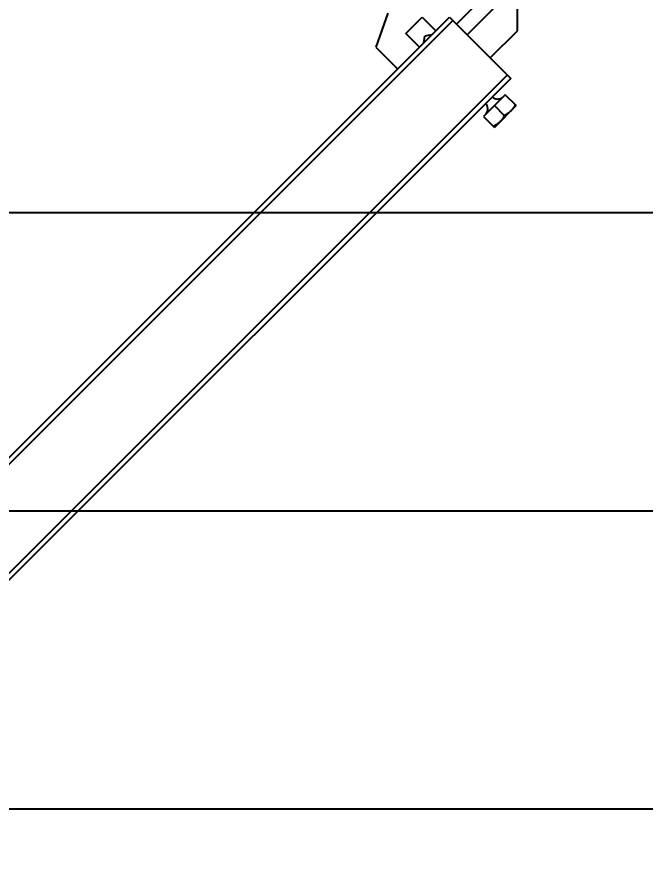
# Model space of a CAD drawing. Extents: x 14033796 to 29392202, y -1365078 to -465345.
# Drawn here: x 14616506 to 14618402, y -594460 to -591938 of the extents above; entities that cross this region are included whole.
import ezdxf

# ---------------------------------------------------------------- set-up
doc = ezdxf.new("R2010")
doc.units = 0
doc.header["$LTSCALE"] = 1000
doc.header["$MEASUREMENT"] = 0
for name, color, linetype in [('02___PRT_ALL_AXES', 7, 'Continuous'), ('JZ_0', 7, 'Continuous'), ('图框', 4, 'Continuous')]:
    doc.layers.add(name, color=color, linetype=linetype)
doc.styles.add('DIM_FONT', font='SIMPLEX', dxfattribs={"width": 0.7, "bigfont": 'GBCBIG'})
doc.dimstyles.new('DIMN150', dxfattribs={"dimscale": 1.5, "dimtxt": 300, "dimasz": 100, "dimexe": 250, "dimexo": 300, "dimgap": 150, "dimtad": 1, "dimdec": 0, "dimzin": 0, "dimdsep": 46, "dimtxsty": 'DIM_FONT', "dimblk": 'ARCHTICK', "dimcen": 0.09, "dimclrt": 7, "dimazin": 2, "dimtfac": 1, "dimtdec": 0, "dimtix": 1, "dimtmove": 2, "dimatfit": 3, "dimldrblk": 'ARCHTICK', "dimfxl": 0, "dimtolj": 1, "dimtzin": 0, "dimarcsym": 0})

# ---------------------------------------------------------------- blocks, each defined once
blk = doc.blocks.new('_ArchTick')
at = {"color": 0, "linetype": 'ByBlock', "const_width": 0.4}
blk.add_lwpolyline([(-0.5, -0.5), (0.5, 0.5)], dxfattribs=at)
blk = doc.blocks.new('*D34')
at = {"layer": 'Defpoints', "color": 0, "linetype": 'Continuous'}
for p in [(-3643696.7, 1109066.1), (-3647237.6, 1108888.5), (-3646608.9, 1106614.1), (-3647237.6, 1106229.9), (-3647033.6, 1105729.2)]:
    blk.add_point(p, dxfattribs=at)
at = {"layer": '图框', "color": 0, "linetype": 'Continuous', "lineweight": -2}
blk.add_arc((-3647237.6, 1105525.1), 1257.4, 45, 90, dxfattribs=at)
at = {"layer": '图框', "color": 0, "linetype": 'Continuous', "lineweight": -2, "xscale": 150, "yscale": 150, "zscale": 150}
for p, rotation in [((-3647237.6, 1106782.5), 179.9999999999994), ((-3646348.5, 1106414.2), 315.0000000000541)]:
    blk.add_blockref('_ArchTick', p, dxfattribs=dict(at, rotation=rotation))
at = {"layer": '图框', "color": 7, "linetype": 'Continuous', "insert": (-3646584.2, 1107102.5), "char_height": 450, "attachment_point": 5, "rotation": 337.5, "style": 'DIM_FONT'}
blk.add_mtext('\\A1;45°', dxfattribs=at)
blk = doc.blocks.new('抗震大样1')
at = {"color": 5, "linetype": 'Continuous'}
for p, q in [((6451.8, -293.1), (6451.8, -95.2)), ((6315.5, -136.8), (6188, -264.3)), ((6428.5, -116.7), (6234.4, -310.7)), ((5893.2, -217.2), (5840.8, -363.6)), ((5970.1, -304.9), (6040.6, -234.4)), ((6040.6, -234.4), (6099.3, -293.1)), ((6028.8, -363.6), (5970.1, -304.9)), ((6334.3, -410.6), (6451.8, -293.1)), ((5840.8, -363.6), (5934.8, -457.6)), ((6398.9, -569.2), (6304.9, -663.2))]:
    blk.add_line(p, q, dxfattribs=at)
at = {"color": 2, "linetype": 'Continuous'}
for p, q in [((2821.2, -3571.3), (6158.1, -234.4)), ((6172.8, -249), (2835.9, -3586)), ((6158.1, -234.4), (6422.4, -498.7)), ((6407.8, -484), (3070.8, -3820.9)), ((6422.4, -498.7), (3085.5, -3835.6))]:
    blk.add_line(p, q, dxfattribs=at)
at = {"layer": '02___PRT_ALL_AXES', "color": 5, "linetype": 'Continuous'}
for p, q in [((6047.3, -345.1), (6052.3, -316.6)), ((6080.9, -311.6), (6052.3, -316.6)), ((6445.9, -616.2), (6398.9, -569.2)), ((6445.9, -616.2), (6351.9, -710.2)), ((6394.7, -659), (6351.9, -616.2)), ((6304.9, -663.2), (6351.9, -710.2))]:
    blk.add_line(p, q, dxfattribs=at)
for centre, start, end in [((6290, -631.1), 322.6281, 45), ((6366.8, -554.3), 225, 307.3719)]:
    blk.add_arc(centre, 33.5, start, end, dxfattribs=at)
for points, start_tangent, end_tangent in [([(6441.7, -612), (6438.3, -618.4), (6434.8, -624.3), (6431, -629.8), (6426.9, -634.9), (6422.4, -639.7)], (-0.447214, -0.894427), (-0.707107, -0.707107)), ([(6422.4, -639.7), (6417.7, -644.2), (6412.5, -648.3), (6407, -652.1), (6401.1, -655.6), (6394.7, -659)], (-0.707107, -0.707106), (-0.894427, -0.447214)), ([(6394.7, -659), (6391.3, -665.4), (6387.8, -671.3), (6384, -676.8), (6379.9, -681.9), (6375.4, -686.7)], (-0.447214, -0.894427), (-0.707107, -0.707107)), ([(6375.4, -686.7), (6370.7, -691.2), (6365.5, -695.3), (6360, -699.1), (6354.1, -702.6), (6347.7, -706)], (-0.707107, -0.707106), (-0.894427, -0.447214))]:
    blk.add_spline(points, degree=3, dxfattribs=dict(at, start_tangent=start_tangent, end_tangent=end_tangent))
at = {"layer": '图框', "linetype": 'Continuous'}
dim = blk.add_angular_dim_2l(base=(3260.5, -2701.1), line1=((6172.8, -249), (2835.9, -3586)), line2=((2631.8, -426.7), (2631.8, -3085.3)), dimstyle='DIMN150', dxfattribs=at)
dim.commit()
dim.dimension.update_dxf_attribs({"geometry": '*D34', "text_midpoint": (3285.2, -2212.6), "insert": (3649869.4, -1109315.1)})

msp = doc.modelspace()

# ---------------------------------------------------------------- linework, layer by layer
at = {"layer": 'JZ_0', "color": 8}
for p, q in [((14612549.4, -592529.2), (14629782.4, -592529.2)), ((14612549.4, -593429.2), (14629782.4, -593429.2)), ((14612549.4, -594329.2), (14629782.4, -594329.2))]:
    msp.add_line(p, q, dxfattribs=at)

# ---------------------------------------------------------------- block references
at = {"xscale": 0.7, "yscale": 0.7, "zscale": 0.7}
msp.add_blockref('抗震大样1', (14613500.7, -591775.2), dxfattribs=at)

doc.saveas('drawing.dxf')
